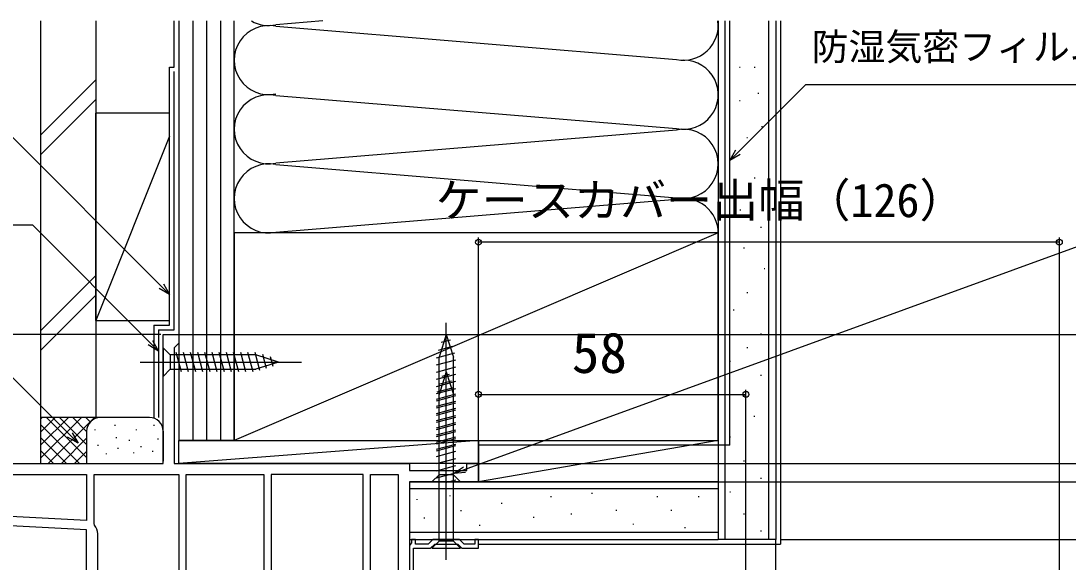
# Model space of a CAD drawing. Units: millimetres, scale not verified. Extents: x -525 to 525, y -783 to 779.
# Drawn here: x -324.3 to -97.1, y 469.9 to 587.3 of the extents above; entities that cross this region are included whole.
import ezdxf
from ezdxf.enums import TextEntityAlignment as Align

# ---------------------------------------------------------------- set-up
doc = ezdxf.new("R2010")
doc.units = ezdxf.units.MM
doc.header["$LTSCALE"] = 4
for name, color, linetype in [('0-2_YKK_11', 7, 'Continuous'), ('0-5_YKK_13', 4, 'Continuous'), ('0-7_YKK_D', 6, 'Continuous'), ('0-9_YSS_K', 3, 'Continuous'), ('0-A_YSS_KE', 3, 'Continuous')]:
    doc.layers.add(name, color=color, linetype=linetype)
doc.styles.add('ＭＳ ゴシック', font='')
doc.styles.get('ＭＳ ゴシック').set_extended_font_data('MS Gothic')

msp = doc.modelspace()

# ---------------------------------------------------------------- linework, layer by layer
at = {"layer": '0-2_YKK_11'}
for points in [[(-354, 491.3), (-293.4, 491.3), (-293.4, 519.3), (-290, 519.3), (-290, 517.4), (-290.5, 516.9), (-291, 516.4), (-291, 491.3), (-240, 491.3), (-240, 489.8), (-227.5, 489.8), (-227.5, 491.3), (-225, 491.3), (-225, 487.3), (-240, 487.3)], [(-308.282, 477.935), (-308.4, 478.258), (-308.4, 488.9), (-290, 488.9)], [(-290, 488.9), (-290, 451.7), (-293.1, 451.7), (-293.1, 455.6)], [(-250, 455.9), (-250, 488.9), (-270, 488.9), (-270, 455.9), (-268.6, 455.9)], [(-240, 487.3), (-240, 423.3), (-241.8, 423.3), (-241.8, 425.3), (-250, 425.3), (-250, 428.6)], [(-303.785, 450.474), (-302.793, 456.1), (-307.6, 456.1), (-307.6, 450.744), (-307.058, 449.876), (-307.377, 449.3), (-310, 449.3), (-310, 476.942), (-354.052, 479.25)], [(-296, 458.5), (-307.6, 458.5), (-307.6, 476.067)], [(-236.1, 459.6), (-236.1, 465), (-236.9, 465), (-237.381, 459.5), (-239.1, 459.5), (-239.1, 472.9), (-235.4, 472.9), (-234.5, 473.8), (-229.5, 473.8), (-228.6, 472.9), (-225, 472.9), (-225, 474.8), (-225.8, 474.8), (-225.8, 473.8), (-228.086, 473.8), (-229.086, 474.8), (-234.914, 474.8), (-235.914, 473.8), (-238.7, 473.8), (-238.7, 474.8), (-239.5, 474.8), (-239.5, 474.091), (-239.75, 473.796), (-240, 473.5)], [(-240, 473.5), (-240, 458.6), (-237.1, 458.6)]]:
    msp.add_lwpolyline(points, dxfattribs=at)
for points in [[(-310, 478.944), (-352.6, 481.177), (-352.6, 488.9), (-310, 488.9)], [(-271.6, 488.9), (-271.6, 451.7), (-288.4, 451.7), (-288.4, 488.9)], [(-248.4, 450.9), (-248.4, 488.9), (-242.4, 488.9), (-242.4, 450.9)]]:
    msp.add_lwpolyline(points, close=True, dxfattribs=at)
msp.add_arc((-310.5, 476.067), 2.9, 359.99999, 40.11919, dxfattribs=at)
at = {"layer": '0-5_YKK_13'}
for p, q in [((-232, 484.8), (-232.001, 521.8)), ((-232, 519.3), (-233.55, 514.384)), ((-233.112, 517.604), (-231.062, 518.153)), ((-232, 519.3), (-230.45, 514.384)), ((-232, 519.3), (-230.45, 514.384)), ((-293.4, 516.394), (-293.4, 510.194)), ((-293.4, 516.394), (-291.85, 514.844)), ((-233.647, 515.908), (-230.611, 516.721)), ((-273.316, 514.844), (-291.85, 514.844)), ((-291.85, 514.844), (-291.85, 511.744)), ((-289.424, 511.194), (-290.549, 515.394)), ((-287.871, 511.194), (-288.996, 515.394)), ((-286.318, 511.194), (-287.443, 515.394)), ((-284.765, 511.194), (-285.89, 515.394)), ((-283.212, 511.194), (-284.337, 515.394)), ((-281.659, 511.194), (-282.784, 515.394)), ((-280.106, 511.194), (-281.231, 515.394)), ((-278.553, 511.194), (-279.679, 515.394)), ((-277, 511.194), (-278.126, 515.394)), ((-275.447, 511.194), (-276.573, 515.394)), ((-273.894, 511.194), (-275.02, 515.394)), ((-272.411, 511.452), (-273.467, 515.394)), ((-268.4, 513.294), (-273.316, 514.844)), ((-270.979, 511.904), (-271.792, 514.94)), ((-269.547, 512.355), (-270.096, 514.405)), ((-234.1, 514.233), (-230.159, 515.289)), ((-234.1, 512.68), (-229.9, 513.806)), ((-233.55, 488.85), (-233.55, 514.384)), ((-230.45, 488.85), (-230.45, 514.384)), ((-298.4, 513.294), (-263.4, 513.294)), ((-293.4, 510.194), (-291.85, 511.744)), ((-291.85, 511.744), (-273.316, 511.744)), ((-268.4, 513.294), (-273.316, 511.744)), ((-234.1, 511.127), (-229.9, 512.253)), ((-232, 511.15), (-233.55, 506.234)), ((-232, 470.4), (-232, 512.432)), ((-232, 511.15), (-230.45, 506.234)), ((-234.1, 509.574), (-229.9, 510.7)), ((-234.1, 508.021), (-229.9, 509.147)), ((-233.396, 508.551), (-230.821, 509.241)), ((-232.861, 510.247), (-231.273, 510.672)), ((-234.1, 506.468), (-229.9, 507.594)), ((-233.931, 506.854), (-230.37, 507.809)), ((-234.1, 505.256), (-229.9, 506.382)), ((-234.1, 504.916), (-229.9, 506.041)), ((-234.1, 503.703), (-229.9, 504.829)), ((-234.1, 503.363), (-229.9, 504.488)), ((-233.55, 474.45), (-233.55, 506.234)), ((-230.45, 474.45), (-230.45, 506.234)), ((-234.1, 502.15), (-229.9, 503.276)), ((-234.1, 501.81), (-229.9, 502.935)), ((-234.1, 500.597), (-229.9, 501.723)), ((-234.1, 500.257), (-229.9, 501.382)), ((-234.1, 499.045), (-229.9, 500.17)), ((-234.1, 498.704), (-229.9, 499.829)), ((-234.1, 497.492), (-229.9, 498.617)), ((-234.1, 497.151), (-229.9, 498.276)), ((-234.1, 495.939), (-229.9, 497.064)), ((-234.1, 495.598), (-229.9, 496.724)), ((-234.1, 494.386), (-229.9, 495.511)), ((-234.1, 494.045), (-229.9, 495.171)), ((-234.1, 492.833), (-229.9, 493.958)), ((-234.1, 491.28), (-229.9, 492.405)), ((-234.1, 489.727), (-229.9, 490.852)), ((-235.1, 487.3), (-233.55, 488.85)), ((-234.1, 488.174), (-229.9, 489.299)), ((-232.127, 487.15), (-229.9, 487.747)), ((-235.1, 472.9), (-233.55, 474.45))]:
    msp.add_line(p, q, dxfattribs=at)
for points in [[(-235.1, 487.3), (-228.9, 487.3), (-230.45, 488.85), (-233.55, 488.85)], [(-235.1, 472.9), (-228.9, 472.9), (-230.45, 474.45), (-233.55, 474.45)]]:
    msp.add_lwpolyline(points, dxfattribs=at)
at = {"layer": '0-7_YKK_D'}
for p, q in [((-225, 491.8), (-225, 540.3)), ((-99, 539.3), (-225, 539.3)), ((-99, 422.5), (-99, 540.3)), ((-293.9, 519.3), (-456.005, 519.3)), ((-290.7, 519.3), (2, 519.3)), ((-225, 491.8), (-225, 507.3)), ((-167, 464.552), (-167, 507.3)), ((-225, 506.3), (-167, 506.3)), ((-225.25, 491.3), (2, 491.3)), ((-225.25, 491.3), (2, 491.3)), ((-224.5, 491.3), (-78, 491.3)), ((-224, 491.3), (-18, 491.3)), ((-223, 491.3), (-38, 491.3)), ((-224.5, 487.3), (-38, 487.3)), ((-159.5, 474.8), (22, 474.8)), ((-159.5, 474.8), (-78, 474.8)), ((-159.5, 474.8), (-78, 474.8))]:
    msp.add_line(p, q, dxfattribs=at)
for points in [[(-170.5, 557.025), (-168.697, 558.828), (-154.022, 573.502), (-32.725, 573.502)], [(-292, 527.956), (-293.803, 529.759), (-327.048, 563.004), (-437.119, 563.004)], [(-168.214, 558.345), (-170.5, 557.025), (-169.18, 559.311)], [(-230.45, 489.096), (-228.054, 489.968), (-61.767, 550.492), (129.507, 550.492)], [(-294.4, 515.697), (-296.203, 517.5), (-321.707, 543.004), (-411.38, 543.004)], [(-293.32, 530.242), (-292, 527.956), (-294.286, 529.276)], [(-311.845, 495.697), (-313.648, 497.5), (-339.152, 523.004), (-424.616, 523.004)], [(-295.72, 517.983), (-294.4, 515.697), (-296.686, 517.017)], [(-313.165, 497.983), (-311.845, 495.697), (-314.131, 497.017)], [(-227.82, 489.326), (-230.45, 489.096), (-228.287, 490.61)]]:
    msp.add_lwpolyline(points, dxfattribs=at)
for centre in [(-225, 539.3), (-99, 539.3), (-225, 506.3), (-167, 506.3)]:
    msp.add_circle(centre, 0.637, dxfattribs=at)
at = {"layer": '0-9_YSS_K'}
for p, q in [((-290, 587.3), (-290, 496.3)), ((-287, 587.3), (-287, 496.3)), ((-284, 587.3), (-284, 496.3)), ((-281, 587.3), (-281, 496.3)), ((-278, 496.3), (-278, 587.3)), ((-258.779, 587.3), (-268.968, 586.458)), ((-268.968, 586.142), (-182.032, 578.958)), ((-173, 587.3), (-173, 541.3)), ((-171.5, 474.8), (-171.5, 587.3)), ((-162, 474.8), (-162, 587.3)), ((-159.5, 587.3), (-159.5, 473.8)), ((-278, 541.3), (-278, 577.3)), ((-168.418, 577.241), (-168.218, 577.241)), ((-165.217, 577.241), (-165.017, 577.241)), ((-320, 562.511), (-308, 574.511)), ((-320, 558.269), (-308, 570.269)), ((-268.968, 571.142), (-182.032, 563.958)), ((-164.417, 571.639), (-164.217, 571.639)), ((-168.418, 570.039), (-168.218, 570.039)), ((-292, 567.3), (-308, 567.3)), ((-308, 522.3), (-308, 567.3)), ((-290, 567.3), (-290, 522.3)), ((-182.032, 563.642), (-268.968, 556.458)), ((-163.616, 564.436), (-163.416, 564.436)), ((-292, 562.3), (-308, 522.3)), ((-166.818, 562.035), (-166.618, 562.035)), ((-170.019, 558.034), (-169.819, 558.034)), ((-268.968, 556.142), (-182.032, 548.958)), ((-165.217, 553.232), (-165.017, 553.232)), ((-268.968, 541.458), (-182.032, 548.642)), ((-168.277, 546.301), (-168.077, 546.301)), ((-173, 541.3), (-278, 496.3)), ((-163.801, 542.571), (-163.601, 542.571)), ((-167.531, 538.095), (-167.331, 538.095)), ((-308, 532.085), (-320, 520.085)), ((-163.055, 533.619), (-162.855, 533.619)), ((-320, 515.842), (-308, 527.842)), ((-166.785, 528.397), (-166.585, 528.397)), ((-169.769, 524.668), (-169.569, 524.668)), ((-308, 522.3), (-292, 522.3)), ((-163.801, 519.446), (-163.601, 519.446)), ((-166.785, 516.462), (-166.585, 516.462)), ((-170.515, 513.478), (-170.315, 513.478)), ((-163.801, 510.494), (-163.601, 510.494)), ((-167.531, 506.018), (-167.331, 506.018)), ((-320, 501.3), (-320, 491.3)), ((-307, 501.3), (-320, 501.3)), ((-320, 492.442), (-311.142, 501.3)), ((-320, 495.271), (-313.971, 501.3)), ((-320, 498.099), (-316.799, 501.3)), ((-320, 500.927), (-319.627, 501.3)), ((-320, 499.785), (-311.515, 491.3)), ((-318.686, 501.3), (-310, 492.614)), ((-318.314, 491.3), (-308.314, 501.3)), ((-315.858, 501.3), (-310, 495.442)), ((-313.029, 501.3), (-310, 498.271)), ((-310.201, 501.3), (-309.219, 500.318)), ((-307.373, 501.3), (-307.352, 501.279)), ((-296.4, 501.3), (-307, 501.3)), ((-165.293, 501.542), (-165.093, 501.542)), ((-310, 498.3), (-310, 491.3)), ((-308.172, 498.495), (-308.172, 498.695)), ((-303.833, 499.496), (-303.833, 499.696)), ((-299.159, 498.495), (-299.159, 498.695)), ((-295.318, 499.496), (-295.318, 499.696)), ((-293.4, 498.3), (-293.4, 491.8)), ((-320, 496.957), (-314.343, 491.3)), ((-315.485, 491.3), (-310, 496.785)), ((-307.505, 495.157), (-307.505, 495.357)), ((-303.499, 496.826), (-303.499, 497.026)), ((-300.706, 496.223), (-300.706, 496.423)), ((-294.486, 496.492), (-294.486, 496.692)), ((-225, 496.3), (-290, 491.3)), ((-278, 496.3), (-290, 496.3)), ((-173, 496.3), (-225, 487.3)), ((-170.515, 497.066), (-170.315, 497.066)), ((-320, 494.128), (-317.172, 491.3)), ((-312.657, 491.3), (-309.982, 493.975)), ((-305.674, 493.301), (-305.674, 493.501)), ((-303.165, 494.489), (-303.165, 494.689)), ((-299.745, 493.516), (-299.745, 493.716)), ((-298.158, 494.823), (-298.158, 495.023)), ((-295.651, 493.82), (-295.651, 494.02)), ((-167.531, 491.844), (-167.331, 491.844)), ((-163.801, 488.114), (-163.601, 488.114)), ((-173, 485.8), (-240, 485.8)), ((-231.136, 484.184), (-231.136, 484.384)), ((-209.271, 483.999), (-209.271, 484.199)), ((-200.319, 484.745), (-200.319, 484.945)), ((-186.146, 483.999), (-186.146, 484.199)), ((-177.194, 483.999), (-177.194, 484.199)), ((-170.515, 485.13), (-170.315, 485.13)), ((-238.339, 483.383), (-238.339, 483.583)), ((-219.932, 482.583), (-219.932, 482.783)), ((-236.739, 479.382), (-236.739, 479.582)), ((-228.735, 480.982), (-228.735, 481.182)), ((-213.001, 479.523), (-213.001, 479.723)), ((-204.795, 480.269), (-204.795, 480.469)), ((-195.097, 481.015), (-195.097, 481.215)), ((-183.162, 481.015), (-183.162, 481.215)), ((-167.531, 480.409), (-167.331, 480.409)), ((-224.734, 477.781), (-224.734, 477.981)), ((-191.368, 478.031), (-191.368, 478.231)), ((-180.178, 477.285), (-180.178, 477.485)), ((-173, 476.3), (-240, 476.3)), ((-163.801, 476.679), (-163.601, 476.679)), ((-160.5, 283.07), (-160.5, 474.8)), ((-225, 473.8), (-159.5, 473.8))]:
    msp.add_line(p, q, dxfattribs=at)
for points in [[(-225, 491.3), (-290, 491.3), (-290, 496.3), (-225, 496.3)], [(-225, 496.3), (-173, 496.3), (-173, 487.3), (-225, 487.3)]]:
    msp.add_lwpolyline(points, close=True, dxfattribs=at)
for centre, radius, start, end in [((-270.5, 578.8), 7.5, 78.21649, 281.78353), ((-270.5, 593.8), 7.5, 240.07345, 281.78353), ((-180.5, 586.3), 7.5, 258.21646, 7.66231), ((-180.5, 571.3), 7.5, 258.21646, 90), ((-270.5, 563.8), 7.5, 78.21649, 281.78353), ((-180.5, 556.3), 7.5, 258.21646, 101.78354), ((-270.5, 548.8), 7.5, 78.21649, 281.78353), ((-180.5, 541.3), 7.5, 0, 101.78354), ((-307, 498.3), 3, 90, 180), ((-296.4, 498.3), 3, 0, 90)]:
    msp.add_arc(centre, radius, start, end, dxfattribs=at)
at = {"layer": '0-A_YSS_KE'}
for p, q in [((-320, 587.3), (-320, 501.3)), ((-308, 587.3), (-308, 501.3)), ((-173, 587.3), (-173, 474.8)), ((-170.5, 495.3), (-170.5, 587.3)), ((-295.4, 521.3), (-295.4, 501.3)), ((-294.4, 520.3), (-294.4, 501.3)), ((-308, 501.3), (-320, 501.3)), ((-170.5, 495.3), (-225, 495.3)), ((-240, 474.8), (-173, 474.8))]:
    msp.add_line(p, q, dxfattribs=at)
for points in [[(-295.4, 521.3), (-292, 521.3), (-292, 577.3), (-291, 577.3), (-291, 587.3)], [(-160.5, 587.3), (-160.5, 474.8), (-173, 474.8)], [(-294.4, 520.3), (-291, 520.3), (-291, 576.3)], [(-240, 487.3), (-173, 487.3), (-173, 474.8)]]:
    msp.add_lwpolyline(points, dxfattribs=at)
msp.add_lwpolyline([(-278, 541.3), (-278, 496.3), (-173, 496.3), (-173, 541.3)], close=True, dxfattribs=at)

# ---------------------------------------------------------------- texts
at = {"layer": '0-7_YKK_D', "style": 'ＭＳ ゴシック'}
for s, height, p in [('防湿気密フィルム（別途）', 5.865, (-152.727, 577.016)), ('ケースカバー出幅（126）', 7.331, (-234.301, 542.544)), ('58', 8.798, (-204.761, 508.3))]:
    msp.add_text(s, height=height, dxfattribs=at).set_placement(p, align=Align.BOTTOM_LEFT)

doc.saveas('drawing.dxf')
